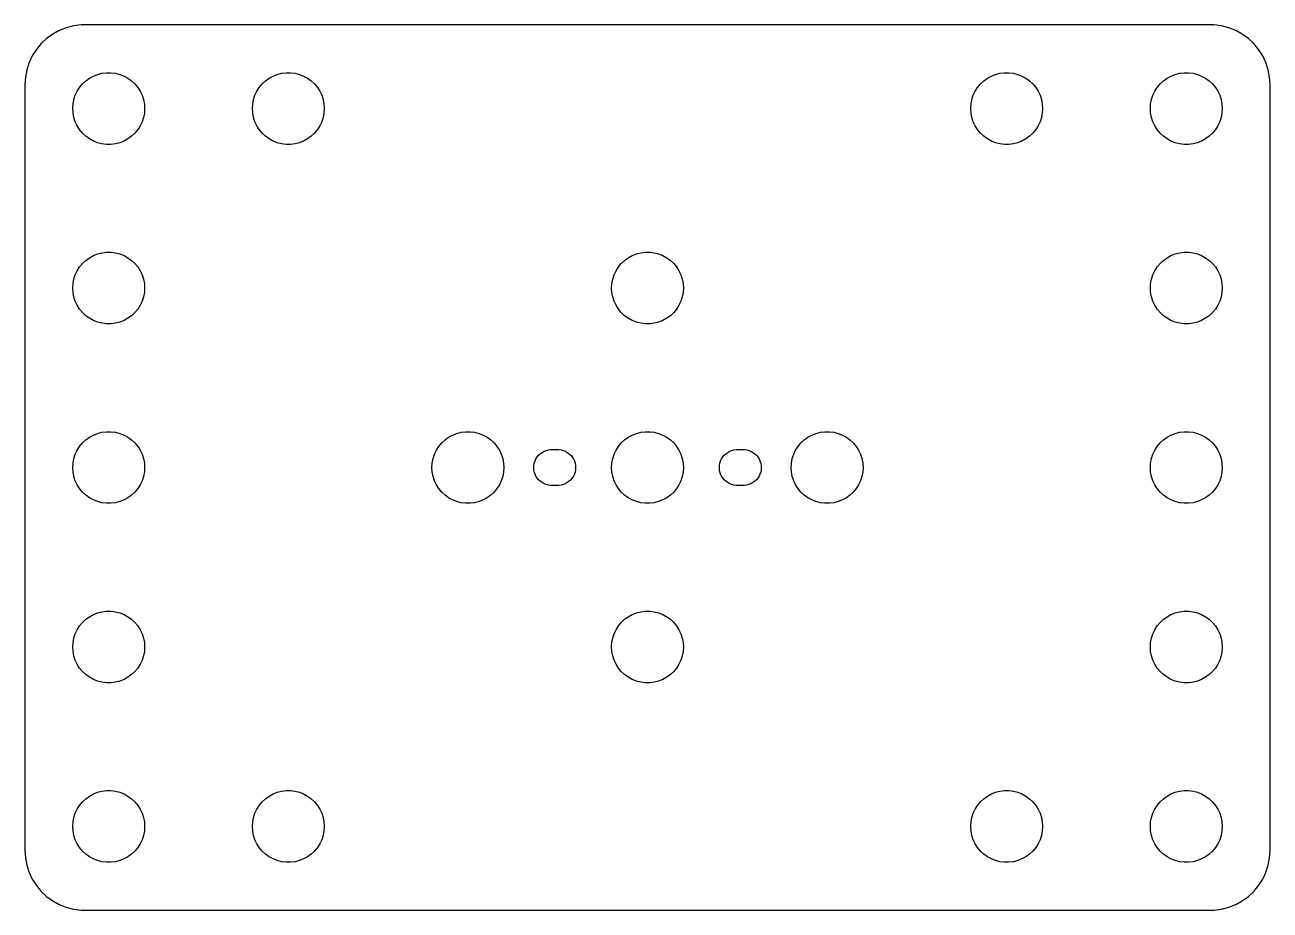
# Model space of a CAD drawing. Header units: metres. Extents: x -52 to 52, y -37 to 289.
# Drawn here: x -52 to 52, y 215 to 289 of the extents above; entities that cross this region are included whole.
import ezdxf

# ---------------------------------------------------------------- set-up
doc = ezdxf.new("R2010")
doc.units = ezdxf.units.M

msp = doc.modelspace()

# ---------------------------------------------------------------- linework, layer by layer
for p, q in [((-49.6791, 288.222), (-50.1871, 287.853)), ((-49.1289, 288.524), (-49.6791, 288.222)), ((-48.5451, 288.755), (-49.1289, 288.524)), ((-47.9369, 288.911), (-48.5451, 288.755)), ((-47.3139, 288.99), (-47.9369, 288.911)), ((47.3139, 288.99), (-47.3139, 288.99)), ((47.9369, 288.911), (47.3139, 288.99)), ((48.5451, 288.755), (47.9369, 288.911)), ((49.1289, 288.524), (48.5451, 288.755)), ((49.6791, 288.222), (49.1289, 288.524)), ((50.1871, 287.853), (49.6791, 288.222)), ((-50.6448, 287.423), (-51.0451, 286.939)), ((-50.1871, 287.853), (-50.6448, 287.423)), ((50.6448, 287.423), (50.1871, 287.853)), ((51.0451, 286.939), (50.6448, 287.423)), ((-51.3815, 286.409), (-51.6489, 285.841)), ((-51.0451, 286.939), (-51.3815, 286.409)), ((51.3815, 286.409), (51.0451, 286.939)), ((51.6489, 285.841), (51.3815, 286.409)), ((-51.8429, 285.243), (-51.9606, 284.627)), ((-51.6489, 285.841), (-51.8429, 285.243)), ((-45.5621, 284.947), (-45.1884, 284.994)), ((-45.1884, 284.994), (-44.8116, 284.994)), ((-44.8116, 284.994), (-44.4379, 284.947)), ((-30.5621, 284.947), (-30.1884, 284.994)), ((-30.1884, 284.994), (-29.8116, 284.994)), ((-29.8116, 284.994), (-29.4379, 284.947)), ((29.4379, 284.947), (29.8116, 284.994)), ((29.8116, 284.994), (30.1884, 284.994)), ((30.1884, 284.994), (30.5621, 284.947)), ((44.4379, 284.947), (44.8116, 284.994)), ((44.8116, 284.994), (45.1884, 284.994)), ((45.1884, 284.994), (45.5621, 284.947)), ((51.8429, 285.243), (51.6489, 285.841)), ((51.9606, 284.627), (51.8429, 285.243)), ((-51.9606, 284.627), (-52, 284)), ((-52, 284), (-52, 220)), ((-47.427, 283.763), (-47.1869, 284.054)), ((-47.1869, 284.054), (-46.9123, 284.312)), ((-46.9123, 284.312), (-46.6075, 284.533)), ((-46.6075, 284.533), (-46.2773, 284.714)), ((-46.2773, 284.714), (-45.927, 284.853)), ((-45.927, 284.853), (-45.5621, 284.947)), ((-44.4379, 284.947), (-44.0729, 284.853)), ((-44.0729, 284.853), (-43.7227, 284.714)), ((-43.7227, 284.714), (-43.3925, 284.533)), ((-43.3925, 284.533), (-43.0877, 284.312)), ((-43.0877, 284.312), (-42.8131, 284.054)), ((-42.8131, 284.054), (-42.5729, 283.763)), ((-32.427, 283.763), (-32.1869, 284.054)), ((-32.1869, 284.054), (-31.9123, 284.312)), ((-31.9123, 284.312), (-31.6075, 284.533)), ((-31.6075, 284.533), (-31.2773, 284.714)), ((-31.2773, 284.714), (-30.927, 284.853)), ((-30.927, 284.853), (-30.5621, 284.947)), ((-29.4379, 284.947), (-29.0729, 284.853)), ((-29.0729, 284.853), (-28.7227, 284.714)), ((-28.7227, 284.714), (-28.3925, 284.533)), ((-28.3925, 284.533), (-28.0877, 284.312)), ((-28.0877, 284.312), (-27.8131, 284.054)), ((-27.8131, 284.054), (-27.5729, 283.763)), ((27.5729, 283.763), (27.8131, 284.054)), ((27.8131, 284.054), (28.0877, 284.312)), ((28.0877, 284.312), (28.3925, 284.533)), ((28.3925, 284.533), (28.7227, 284.714)), ((28.7227, 284.714), (29.0729, 284.853)), ((29.0729, 284.853), (29.4379, 284.947)), ((30.5621, 284.947), (30.927, 284.853)), ((30.927, 284.853), (31.2773, 284.714)), ((31.2773, 284.714), (31.6075, 284.533)), ((31.6075, 284.533), (31.9123, 284.312)), ((31.9123, 284.312), (32.1869, 284.054)), ((32.1869, 284.054), (32.427, 283.763)), ((42.5729, 283.763), (42.8131, 284.054)), ((42.8131, 284.054), (43.0877, 284.312)), ((43.0877, 284.312), (43.3925, 284.533)), ((43.3925, 284.533), (43.7227, 284.714)), ((43.7227, 284.714), (44.0729, 284.853)), ((44.0729, 284.853), (44.4379, 284.947)), ((45.5621, 284.947), (45.927, 284.853)), ((45.927, 284.853), (46.2773, 284.714)), ((46.2773, 284.714), (46.6075, 284.533)), ((46.6075, 284.533), (46.9123, 284.312)), ((46.9123, 284.312), (47.1869, 284.054)), ((47.1869, 284.054), (47.427, 283.763)), ((52, 284), (51.9606, 284.627)), ((52, 220), (52, 284)), ((-47.9057, 282.746), (-47.7893, 283.104)), ((-47.7893, 283.104), (-47.6289, 283.445)), ((-47.6289, 283.445), (-47.427, 283.763)), ((-42.5729, 283.763), (-42.3711, 283.445)), ((-42.3711, 283.445), (-42.2107, 283.104)), ((-42.2107, 283.104), (-42.0942, 282.746)), ((-32.9057, 282.746), (-32.7893, 283.104)), ((-32.7893, 283.104), (-32.6289, 283.445)), ((-32.6289, 283.445), (-32.427, 283.763)), ((-27.5729, 283.763), (-27.3711, 283.445)), ((-27.3711, 283.445), (-27.2107, 283.104)), ((-27.2107, 283.104), (-27.0942, 282.746)), ((27.0942, 282.746), (27.2107, 283.104)), ((27.2107, 283.104), (27.3711, 283.445)), ((27.3711, 283.445), (27.5729, 283.763)), ((32.427, 283.763), (32.6289, 283.445)), ((32.6289, 283.445), (32.7893, 283.104)), ((32.7893, 283.104), (32.9057, 282.746)), ((42.0942, 282.746), (42.2107, 283.104)), ((42.2107, 283.104), (42.3711, 283.445)), ((42.3711, 283.445), (42.5729, 283.763)), ((47.427, 283.763), (47.6289, 283.445)), ((47.6289, 283.445), (47.7893, 283.104)), ((47.7893, 283.104), (47.9057, 282.746)), ((-48, 282), (-47.9763, 282.376)), ((-47.9763, 281.624), (-48, 282)), ((-47.9763, 282.376), (-47.9057, 282.746)), ((-42.0942, 282.746), (-42.0237, 282.376)), ((-42.0237, 282.376), (-42, 282)), ((-42, 282), (-42.0237, 281.624)), ((-33, 282), (-32.9763, 282.376)), ((-32.9763, 281.624), (-33, 282)), ((-32.9763, 282.376), (-32.9057, 282.746)), ((-27.0942, 282.746), (-27.0237, 282.376)), ((-27.0237, 282.376), (-27, 282)), ((-27, 282), (-27.0237, 281.624)), ((27, 282), (27.0237, 282.376)), ((27.0237, 281.624), (27, 282)), ((27.0237, 282.376), (27.0942, 282.746)), ((32.9057, 282.746), (32.9763, 282.376)), ((32.9763, 282.376), (33, 282)), ((33, 282), (32.9763, 281.624)), ((42, 282), (42.0237, 282.376)), ((42.0237, 281.624), (42, 282)), ((42.0237, 282.376), (42.0942, 282.746)), ((47.9057, 282.746), (47.9763, 282.376)), ((47.9763, 282.376), (48, 282)), ((48, 282), (47.9763, 281.624)), ((-47.9057, 281.254), (-47.9763, 281.624)), ((-47.7893, 280.896), (-47.9057, 281.254)), ((-47.6289, 280.555), (-47.7893, 280.896)), ((-42.2107, 280.896), (-42.3711, 280.555)), ((-42.0942, 281.254), (-42.2107, 280.896)), ((-42.0237, 281.624), (-42.0942, 281.254)), ((-32.9057, 281.254), (-32.9763, 281.624)), ((-32.7893, 280.896), (-32.9057, 281.254)), ((-32.6289, 280.555), (-32.7893, 280.896)), ((-27.2107, 280.896), (-27.3711, 280.555)), ((-27.0942, 281.254), (-27.2107, 280.896)), ((-27.0237, 281.624), (-27.0942, 281.254)), ((27.0942, 281.254), (27.0237, 281.624)), ((27.2107, 280.896), (27.0942, 281.254)), ((27.3711, 280.555), (27.2107, 280.896)), ((32.7893, 280.896), (32.6289, 280.555)), ((32.9057, 281.254), (32.7893, 280.896)), ((32.9763, 281.624), (32.9057, 281.254)), ((42.0942, 281.254), (42.0237, 281.624)), ((42.2107, 280.896), (42.0942, 281.254)), ((42.3711, 280.555), (42.2107, 280.896)), ((47.7893, 280.896), (47.6289, 280.555)), ((47.9057, 281.254), (47.7893, 280.896)), ((47.9763, 281.624), (47.9057, 281.254)), ((-47.427, 280.237), (-47.6289, 280.555)), ((-47.1869, 279.946), (-47.427, 280.237)), ((-46.9123, 279.688), (-47.1869, 279.946)), ((-42.8131, 279.946), (-43.0877, 279.688)), ((-42.5729, 280.237), (-42.8131, 279.946)), ((-42.3711, 280.555), (-42.5729, 280.237)), ((-32.427, 280.237), (-32.6289, 280.555)), ((-32.1869, 279.946), (-32.427, 280.237)), ((-31.9123, 279.688), (-32.1869, 279.946)), ((-27.8131, 279.946), (-28.0877, 279.688)), ((-27.5729, 280.237), (-27.8131, 279.946)), ((-27.3711, 280.555), (-27.5729, 280.237)), ((27.5729, 280.237), (27.3711, 280.555)), ((27.8131, 279.946), (27.5729, 280.237)), ((28.0877, 279.688), (27.8131, 279.946)), ((32.1869, 279.946), (31.9123, 279.688)), ((32.427, 280.237), (32.1869, 279.946)), ((32.6289, 280.555), (32.427, 280.237)), ((42.5729, 280.237), (42.3711, 280.555)), ((42.8131, 279.946), (42.5729, 280.237)), ((43.0877, 279.688), (42.8131, 279.946)), ((47.1869, 279.946), (46.9123, 279.688)), ((47.427, 280.237), (47.1869, 279.946)), ((47.6289, 280.555), (47.427, 280.237)), ((-46.6075, 279.467), (-46.9123, 279.688)), ((-46.2773, 279.286), (-46.6075, 279.467)), ((-45.927, 279.147), (-46.2773, 279.286)), ((-45.5621, 279.053), (-45.927, 279.147)), ((-45.1884, 279.006), (-45.5621, 279.053)), ((-44.8116, 279.006), (-45.1884, 279.006)), ((-44.4379, 279.053), (-44.8116, 279.006)), ((-44.0729, 279.147), (-44.4379, 279.053)), ((-43.7227, 279.286), (-44.0729, 279.147)), ((-43.3925, 279.467), (-43.7227, 279.286)), ((-43.0877, 279.688), (-43.3925, 279.467)), ((-31.6075, 279.467), (-31.9123, 279.688)), ((-31.2773, 279.286), (-31.6075, 279.467)), ((-30.927, 279.147), (-31.2773, 279.286)), ((-30.5621, 279.053), (-30.927, 279.147)), ((-30.1884, 279.006), (-30.5621, 279.053)), ((-29.8116, 279.006), (-30.1884, 279.006)), ((-29.4379, 279.053), (-29.8116, 279.006)), ((-29.0729, 279.147), (-29.4379, 279.053)), ((-28.7227, 279.286), (-29.0729, 279.147)), ((-28.3925, 279.467), (-28.7227, 279.286)), ((-28.0877, 279.688), (-28.3925, 279.467)), ((28.3925, 279.467), (28.0877, 279.688)), ((28.7227, 279.286), (28.3925, 279.467)), ((29.0729, 279.147), (28.7227, 279.286)), ((29.4379, 279.053), (29.0729, 279.147)), ((29.8116, 279.006), (29.4379, 279.053)), ((30.1884, 279.006), (29.8116, 279.006)), ((30.5621, 279.053), (30.1884, 279.006)), ((30.927, 279.147), (30.5621, 279.053)), ((31.2773, 279.286), (30.927, 279.147)), ((31.6075, 279.467), (31.2773, 279.286)), ((31.9123, 279.688), (31.6075, 279.467)), ((43.3925, 279.467), (43.0877, 279.688)), ((43.7227, 279.286), (43.3925, 279.467)), ((44.0729, 279.147), (43.7227, 279.286)), ((44.4379, 279.053), (44.0729, 279.147)), ((44.8116, 279.006), (44.4379, 279.053)), ((45.1884, 279.006), (44.8116, 279.006)), ((45.5621, 279.053), (45.1884, 279.006)), ((45.927, 279.147), (45.5621, 279.053)), ((46.2773, 279.286), (45.927, 279.147)), ((46.6075, 279.467), (46.2773, 279.286)), ((46.9123, 279.688), (46.6075, 279.467)), ((-46.9123, 269.312), (-46.6075, 269.533)), ((-46.6075, 269.533), (-46.2773, 269.714)), ((-46.2773, 269.714), (-45.927, 269.853)), ((-45.927, 269.853), (-45.5621, 269.947)), ((-45.5621, 269.947), (-45.1884, 269.994)), ((-45.1884, 269.994), (-44.8116, 269.994)), ((-44.8116, 269.994), (-44.4379, 269.947)), ((-44.4379, 269.947), (-44.0729, 269.853)), ((-44.0729, 269.853), (-43.7227, 269.714)), ((-43.7227, 269.714), (-43.3925, 269.533)), ((-43.3925, 269.533), (-43.0877, 269.312)), ((-1.91226, 269.312), (-1.60747, 269.533)), ((-1.60747, 269.533), (-1.27733, 269.714)), ((-1.27733, 269.714), (-0.92705, 269.853)), ((-0.92705, 269.853), (-0.56213, 269.947)), ((-0.56213, 269.947), (-0.18837, 269.994)), ((-0.18837, 269.994), (0.18837, 269.994)), ((0.18837, 269.994), (0.56213, 269.947)), ((0.56213, 269.947), (0.92705, 269.853)), ((0.92705, 269.853), (1.27733, 269.714)), ((1.27733, 269.714), (1.60747, 269.533)), ((1.60747, 269.533), (1.91226, 269.312)), ((43.0877, 269.312), (43.3925, 269.533)), ((43.3925, 269.533), (43.7227, 269.714)), ((43.7227, 269.714), (44.0729, 269.853)), ((44.0729, 269.853), (44.4379, 269.947)), ((44.4379, 269.947), (44.8116, 269.994)), ((44.8116, 269.994), (45.1884, 269.994)), ((45.1884, 269.994), (45.5621, 269.947)), ((45.5621, 269.947), (45.927, 269.853)), ((45.927, 269.853), (46.2773, 269.714)), ((46.2773, 269.714), (46.6075, 269.533)), ((46.6075, 269.533), (46.9123, 269.312)), ((-47.7893, 268.104), (-47.6289, 268.445)), ((-47.6289, 268.445), (-47.427, 268.763)), ((-47.427, 268.763), (-47.1869, 269.054)), ((-47.1869, 269.054), (-46.9123, 269.312)), ((-43.0877, 269.312), (-42.8131, 269.054)), ((-42.8131, 269.054), (-42.5729, 268.763)), ((-42.5729, 268.763), (-42.3711, 268.445)), ((-42.3711, 268.445), (-42.2107, 268.104)), ((-2.78932, 268.104), (-2.62891, 268.445)), ((-2.62891, 268.445), (-2.42705, 268.763)), ((-2.42705, 268.763), (-2.1869, 269.054)), ((-2.1869, 269.054), (-1.91226, 269.312)), ((1.91226, 269.312), (2.1869, 269.054)), ((2.1869, 269.054), (2.42705, 268.763)), ((2.42705, 268.763), (2.62891, 268.445)), ((2.62891, 268.445), (2.78932, 268.104)), ((42.2107, 268.104), (42.3711, 268.445)), ((42.3711, 268.445), (42.5729, 268.763)), ((42.5729, 268.763), (42.8131, 269.054)), ((42.8131, 269.054), (43.0877, 269.312)), ((46.9123, 269.312), (47.1869, 269.054)), ((47.1869, 269.054), (47.427, 268.763)), ((47.427, 268.763), (47.6289, 268.445)), ((47.6289, 268.445), (47.7893, 268.104)), ((-48, 267), (-47.9763, 267.376)), ((-47.9763, 267.376), (-47.9057, 267.746)), ((-47.9057, 267.746), (-47.7893, 268.104)), ((-42.2107, 268.104), (-42.0942, 267.746)), ((-42.0942, 267.746), (-42.0237, 267.376)), ((-42.0237, 267.376), (-42, 267)), ((-3, 267), (-2.97633, 267.376)), ((-2.97633, 267.376), (-2.90575, 267.746)), ((-2.90575, 267.746), (-2.78932, 268.104)), ((2.78932, 268.104), (2.90575, 267.746)), ((2.90575, 267.746), (2.97633, 267.376)), ((2.97633, 267.376), (3, 267)), ((42, 267), (42.0237, 267.376)), ((42.0237, 267.376), (42.0942, 267.746)), ((42.0942, 267.746), (42.2107, 268.104)), ((47.7893, 268.104), (47.9057, 267.746)), ((47.9057, 267.746), (47.9763, 267.376)), ((47.9763, 267.376), (48, 267)), ((-47.9763, 266.624), (-48, 267)), ((-47.9057, 266.254), (-47.9763, 266.624)), ((-47.7893, 265.896), (-47.9057, 266.254)), ((-42.0942, 266.254), (-42.2107, 265.896)), ((-42.0237, 266.624), (-42.0942, 266.254)), ((-42, 267), (-42.0237, 266.624)), ((-2.97633, 266.624), (-3, 267)), ((-2.90575, 266.254), (-2.97633, 266.624)), ((-2.78932, 265.896), (-2.90575, 266.254)), ((2.90575, 266.254), (2.78932, 265.896)), ((2.97633, 266.624), (2.90575, 266.254)), ((3, 267), (2.97633, 266.624)), ((42.0237, 266.624), (42, 267)), ((42.0942, 266.254), (42.0237, 266.624)), ((42.2107, 265.896), (42.0942, 266.254)), ((47.9057, 266.254), (47.7893, 265.896)), ((47.9763, 266.624), (47.9057, 266.254)), ((48, 267), (47.9763, 266.624)), ((-47.6289, 265.555), (-47.7893, 265.896)), ((-47.427, 265.237), (-47.6289, 265.555)), ((-47.1869, 264.946), (-47.427, 265.237)), ((-42.5729, 265.237), (-42.8131, 264.946)), ((-42.3711, 265.555), (-42.5729, 265.237)), ((-42.2107, 265.896), (-42.3711, 265.555)), ((-2.62891, 265.555), (-2.78932, 265.896)), ((-2.42705, 265.237), (-2.62891, 265.555)), ((-2.1869, 264.946), (-2.42705, 265.237)), ((2.42705, 265.237), (2.1869, 264.946)), ((2.62891, 265.555), (2.42705, 265.237)), ((2.78932, 265.896), (2.62891, 265.555)), ((42.3711, 265.555), (42.2107, 265.896)), ((42.5729, 265.237), (42.3711, 265.555)), ((42.8131, 264.946), (42.5729, 265.237)), ((47.427, 265.237), (47.1869, 264.946)), ((47.6289, 265.555), (47.427, 265.237)), ((47.7893, 265.896), (47.6289, 265.555)), ((-46.9123, 264.688), (-47.1869, 264.946)), ((-46.6075, 264.467), (-46.9123, 264.688)), ((-46.2773, 264.286), (-46.6075, 264.467)), ((-45.927, 264.147), (-46.2773, 264.286)), ((-43.7227, 264.286), (-44.0729, 264.147)), ((-43.3925, 264.467), (-43.7227, 264.286)), ((-43.0877, 264.688), (-43.3925, 264.467)), ((-42.8131, 264.946), (-43.0877, 264.688)), ((-1.91226, 264.688), (-2.1869, 264.946)), ((-1.60747, 264.467), (-1.91226, 264.688)), ((-1.27733, 264.286), (-1.60747, 264.467)), ((-0.92705, 264.147), (-1.27733, 264.286)), ((1.27733, 264.286), (0.92705, 264.147)), ((1.60747, 264.467), (1.27733, 264.286)), ((1.91226, 264.688), (1.60747, 264.467)), ((2.1869, 264.946), (1.91226, 264.688)), ((43.0877, 264.688), (42.8131, 264.946)), ((43.3925, 264.467), (43.0877, 264.688)), ((43.7227, 264.286), (43.3925, 264.467)), ((44.0729, 264.147), (43.7227, 264.286)), ((46.2773, 264.286), (45.927, 264.147)), ((46.6075, 264.467), (46.2773, 264.286)), ((46.9123, 264.688), (46.6075, 264.467)), ((47.1869, 264.946), (46.9123, 264.688)), ((-45.5621, 264.053), (-45.927, 264.147)), ((-45.1884, 264.006), (-45.5621, 264.053)), ((-44.8116, 264.006), (-45.1884, 264.006)), ((-44.4379, 264.053), (-44.8116, 264.006)), ((-44.0729, 264.147), (-44.4379, 264.053)), ((-0.56213, 264.053), (-0.92705, 264.147)), ((-0.18837, 264.006), (-0.56213, 264.053)), ((0.18837, 264.006), (-0.18837, 264.006)), ((0.56213, 264.053), (0.18837, 264.006)), ((0.92705, 264.147), (0.56213, 264.053)), ((44.4379, 264.053), (44.0729, 264.147)), ((44.8116, 264.006), (44.4379, 264.053)), ((45.1884, 264.006), (44.8116, 264.006)), ((45.5621, 264.053), (45.1884, 264.006)), ((45.927, 264.147), (45.5621, 264.053)), ((-46.2773, 254.714), (-45.927, 254.853)), ((-45.927, 254.853), (-45.5621, 254.947)), ((-45.5621, 254.947), (-45.1884, 254.994)), ((-45.1884, 254.994), (-44.8116, 254.994)), ((-44.8116, 254.994), (-44.4379, 254.947)), ((-44.4379, 254.947), (-44.0729, 254.853)), ((-44.0729, 254.853), (-43.7227, 254.714)), ((-16.2773, 254.714), (-15.927, 254.853)), ((-15.927, 254.853), (-15.5621, 254.947)), ((-15.5621, 254.947), (-15.1884, 254.994)), ((-15.1884, 254.994), (-14.8116, 254.994)), ((-14.8116, 254.994), (-14.4379, 254.947)), ((-14.4379, 254.947), (-14.0729, 254.853)), ((-14.0729, 254.853), (-13.7227, 254.714)), ((-1.27733, 254.714), (-0.92705, 254.853)), ((-0.92705, 254.853), (-0.56213, 254.947)), ((-0.56213, 254.947), (-0.18837, 254.994)), ((-0.18837, 254.994), (0.18837, 254.994)), ((0.18837, 254.994), (0.56213, 254.947)), ((0.56213, 254.947), (0.92705, 254.853)), ((0.92705, 254.853), (1.27733, 254.714)), ((13.7227, 254.714), (14.0729, 254.853)), ((14.0729, 254.853), (14.4379, 254.947)), ((14.4379, 254.947), (14.8116, 254.994)), ((14.8116, 254.994), (15.1884, 254.994)), ((15.1884, 254.994), (15.5621, 254.947)), ((15.5621, 254.947), (15.927, 254.853)), ((15.927, 254.853), (16.2773, 254.714)), ((43.7227, 254.714), (44.0729, 254.853)), ((44.0729, 254.853), (44.4379, 254.947)), ((44.4379, 254.947), (44.8116, 254.994)), ((44.8116, 254.994), (45.1884, 254.994)), ((45.1884, 254.994), (45.5621, 254.947)), ((45.5621, 254.947), (45.927, 254.853)), ((45.927, 254.853), (46.2773, 254.714)), ((-47.6289, 253.445), (-47.427, 253.763)), ((-47.427, 253.763), (-47.1869, 254.054)), ((-47.1869, 254.054), (-46.9123, 254.312)), ((-46.9123, 254.312), (-46.6075, 254.533)), ((-46.6075, 254.533), (-46.2773, 254.714)), ((-43.7227, 254.714), (-43.3925, 254.533)), ((-43.3925, 254.533), (-43.0877, 254.312)), ((-43.0877, 254.312), (-42.8131, 254.054)), ((-42.8131, 254.054), (-42.5729, 253.763)), ((-42.5729, 253.763), (-42.3711, 253.445)), ((-17.6289, 253.445), (-17.427, 253.763)), ((-17.427, 253.763), (-17.1869, 254.054)), ((-17.1869, 254.054), (-16.9123, 254.312)), ((-16.9123, 254.312), (-16.6075, 254.533)), ((-16.6075, 254.533), (-16.2773, 254.714)), ((-13.7227, 254.714), (-13.3925, 254.533)), ((-13.3925, 254.533), (-13.0877, 254.312)), ((-13.0877, 254.312), (-12.8131, 254.054)), ((-12.8131, 254.054), (-12.5729, 253.763)), ((-12.5729, 253.763), (-12.3711, 253.445)), ((-2.62891, 253.445), (-2.42705, 253.763)), ((-2.42705, 253.763), (-2.1869, 254.054)), ((-2.1869, 254.054), (-1.91226, 254.312)), ((-1.91226, 254.312), (-1.60747, 254.533)), ((-1.60747, 254.533), (-1.27733, 254.714)), ((1.27733, 254.714), (1.60747, 254.533)), ((1.60747, 254.533), (1.91226, 254.312)), ((1.91226, 254.312), (2.1869, 254.054)), ((2.1869, 254.054), (2.42705, 253.763)), ((2.42705, 253.763), (2.62891, 253.445)), ((12.3711, 253.445), (12.5729, 253.763)), ((12.5729, 253.763), (12.8131, 254.054)), ((12.8131, 254.054), (13.0877, 254.312)), ((13.0877, 254.312), (13.3925, 254.533)), ((13.3925, 254.533), (13.7227, 254.714)), ((16.2773, 254.714), (16.6075, 254.533)), ((16.6075, 254.533), (16.9123, 254.312)), ((16.9123, 254.312), (17.1869, 254.054)), ((17.1869, 254.054), (17.427, 253.763)), ((17.427, 253.763), (17.6289, 253.445)), ((42.3711, 253.445), (42.5729, 253.763)), ((42.5729, 253.763), (42.8131, 254.054)), ((42.8131, 254.054), (43.0877, 254.312)), ((43.0877, 254.312), (43.3925, 254.533)), ((43.3925, 254.533), (43.7227, 254.714)), ((46.2773, 254.714), (46.6075, 254.533)), ((46.6075, 254.533), (46.9123, 254.312)), ((46.9123, 254.312), (47.1869, 254.054)), ((47.1869, 254.054), (47.427, 253.763)), ((47.427, 253.763), (47.6289, 253.445)), ((-47.9763, 252.376), (-47.9057, 252.746)), ((-47.9057, 252.746), (-47.7893, 253.104)), ((-47.7893, 253.104), (-47.6289, 253.445)), ((-42.3711, 253.445), (-42.2107, 253.104)), ((-42.2107, 253.104), (-42.0942, 252.746)), ((-42.0942, 252.746), (-42.0237, 252.376)), ((-17.9763, 252.376), (-17.9057, 252.746)), ((-17.9057, 252.746), (-17.7893, 253.104)), ((-17.7893, 253.104), (-17.6289, 253.445)), ((-12.3711, 253.445), (-12.2107, 253.104)), ((-12.2107, 253.104), (-12.0942, 252.746)), ((-12.0942, 252.746), (-12.0237, 252.376)), ((-9.39465, 252.552), (-9.31445, 252.723)), ((-9.31445, 252.723), (-9.21352, 252.882)), ((-9.21352, 252.882), (-9.09344, 253.027)), ((-9.09344, 253.027), (-8.95613, 253.156)), ((-8.95613, 253.156), (-8.80373, 253.266)), ((-8.80373, 253.266), (-8.63866, 253.357)), ((-8.63866, 253.357), (-8.46352, 253.427)), ((-8.46352, 253.427), (-8.28107, 253.473)), ((-8.28107, 253.473), (-8.09418, 253.497)), ((-8.09418, 253.497), (-7.40581, 253.497)), ((-7.40581, 253.497), (-7.21892, 253.473)), ((-7.21892, 253.473), (-7.03647, 253.427)), ((-7.03647, 253.427), (-6.86133, 253.357)), ((-6.86133, 253.357), (-6.69626, 253.266)), ((-6.69626, 253.266), (-6.54385, 253.156)), ((-6.54385, 253.156), (-6.40654, 253.027)), ((-6.40654, 253.027), (-6.28647, 252.882)), ((-6.28647, 252.882), (-6.18553, 252.723)), ((-6.18553, 252.723), (-6.10533, 252.552)), ((-2.97633, 252.376), (-2.90575, 252.746)), ((-2.90575, 252.746), (-2.78932, 253.104)), ((-2.78932, 253.104), (-2.62891, 253.445)), ((2.62891, 253.445), (2.78932, 253.104)), ((2.78932, 253.104), (2.90575, 252.746)), ((2.90575, 252.746), (2.97633, 252.376)), ((6.10533, 252.552), (6.18553, 252.723)), ((6.18553, 252.723), (6.28647, 252.882)), ((6.28647, 252.882), (6.40654, 253.027)), ((6.40654, 253.027), (6.54385, 253.156)), ((6.54385, 253.156), (6.69626, 253.266)), ((6.69626, 253.266), (6.86133, 253.357)), ((6.86133, 253.357), (7.03647, 253.427)), ((7.03647, 253.427), (7.21892, 253.473)), ((7.21892, 253.473), (7.40581, 253.497)), ((7.40581, 253.497), (8.09418, 253.497)), ((8.09418, 253.497), (8.28107, 253.473)), ((8.28107, 253.473), (8.46352, 253.427)), ((8.46352, 253.427), (8.63866, 253.357)), ((8.63866, 253.357), (8.80373, 253.266)), ((8.80373, 253.266), (8.95613, 253.156)), ((8.95613, 253.156), (9.09344, 253.027)), ((9.09344, 253.027), (9.21352, 252.882)), ((9.21352, 252.882), (9.31445, 252.723)), ((9.31445, 252.723), (9.39465, 252.552)), ((12.0237, 252.376), (12.0942, 252.746)), ((12.0942, 252.746), (12.2107, 253.104)), ((12.2107, 253.104), (12.3711, 253.445)), ((17.6289, 253.445), (17.7893, 253.104)), ((17.7893, 253.104), (17.9057, 252.746)), ((17.9057, 252.746), (17.9763, 252.376)), ((42.0237, 252.376), (42.0942, 252.746)), ((42.0942, 252.746), (42.2107, 253.104)), ((42.2107, 253.104), (42.3711, 253.445)), ((47.6289, 253.445), (47.7893, 253.104)), ((47.7893, 253.104), (47.9057, 252.746)), ((47.9057, 252.746), (47.9763, 252.376)), ((-48, 252), (-47.9763, 252.376)), ((-47.9763, 251.624), (-48, 252)), ((-42.0237, 252.376), (-42, 252)), ((-42, 252), (-42.0237, 251.624)), ((-18, 252), (-17.9763, 252.376)), ((-17.9763, 251.624), (-18, 252)), ((-12.0237, 252.376), (-12, 252)), ((-12, 252), (-12.0237, 251.624)), ((-9.5, 252), (-9.48816, 252.188)), ((-9.48816, 251.812), (-9.5, 252)), ((-9.48816, 252.188), (-9.45287, 252.373)), ((-9.45287, 251.627), (-9.48816, 251.812)), ((-9.45287, 252.373), (-9.39465, 252.552)), ((-6.10533, 252.552), (-6.04712, 252.373)), ((-6.04712, 252.373), (-6.01183, 252.188)), ((-6.01183, 251.812), (-6.04712, 251.627)), ((-6.01183, 252.188), (-6, 252)), ((-6, 252), (-6.01183, 251.812)), ((-3, 252), (-2.97633, 252.376)), ((-2.97633, 251.624), (-3, 252)), ((2.97633, 252.376), (3, 252)), ((3, 252), (2.97633, 251.624)), ((6, 252), (6.01183, 252.188)), ((6.01183, 251.812), (6, 252)), ((6.01183, 252.188), (6.04712, 252.373)), ((6.04712, 251.627), (6.01183, 251.812)), ((6.04712, 252.373), (6.10533, 252.552)), ((9.39465, 252.552), (9.45287, 252.373)), ((9.45287, 252.373), (9.48816, 252.188)), ((9.48816, 251.812), (9.45287, 251.627)), ((9.48816, 252.188), (9.5, 252)), ((9.5, 252), (9.48816, 251.812)), ((12, 252), (12.0237, 252.376)), ((12.0237, 251.624), (12, 252)), ((17.9763, 252.376), (18, 252)), ((18, 252), (17.9763, 251.624)), ((42, 252), (42.0237, 252.376)), ((42.0237, 251.624), (42, 252)), ((47.9763, 252.376), (48, 252)), ((48, 252), (47.9763, 251.624)), ((-47.9057, 251.254), (-47.9763, 251.624)), ((-47.7893, 250.896), (-47.9057, 251.254)), ((-47.6289, 250.555), (-47.7893, 250.896)), ((-42.2107, 250.896), (-42.3711, 250.555)), ((-42.0942, 251.254), (-42.2107, 250.896)), ((-42.0237, 251.624), (-42.0942, 251.254)), ((-17.9057, 251.254), (-17.9763, 251.624)), ((-17.7893, 250.896), (-17.9057, 251.254)), ((-17.6289, 250.555), (-17.7893, 250.896)), ((-12.2107, 250.896), (-12.3711, 250.555)), ((-12.0942, 251.254), (-12.2107, 250.896)), ((-12.0237, 251.624), (-12.0942, 251.254)), ((-9.39465, 251.448), (-9.45287, 251.627)), ((-9.31445, 251.277), (-9.39465, 251.448)), ((-9.21352, 251.118), (-9.31445, 251.277)), ((-9.09344, 250.973), (-9.21352, 251.118)), ((-8.95613, 250.844), (-9.09344, 250.973)), ((-8.80373, 250.734), (-8.95613, 250.844)), ((-8.63866, 250.643), (-8.80373, 250.734)), ((-8.46352, 250.573), (-8.63866, 250.643)), ((-6.86133, 250.643), (-7.03647, 250.573)), ((-6.69626, 250.734), (-6.86133, 250.643)), ((-6.54385, 250.844), (-6.69626, 250.734)), ((-6.40654, 250.973), (-6.54385, 250.844)), ((-6.28647, 251.118), (-6.40654, 250.973)), ((-6.18553, 251.277), (-6.28647, 251.118)), ((-6.10533, 251.448), (-6.18553, 251.277)), ((-6.04712, 251.627), (-6.10533, 251.448)), ((-2.90575, 251.254), (-2.97633, 251.624)), ((-2.78932, 250.896), (-2.90575, 251.254)), ((-2.62891, 250.555), (-2.78932, 250.896)), ((2.78932, 250.896), (2.62891, 250.555)), ((2.90575, 251.254), (2.78932, 250.896)), ((2.97633, 251.624), (2.90575, 251.254)), ((6.10533, 251.448), (6.04712, 251.627)), ((6.18553, 251.277), (6.10533, 251.448)), ((6.28647, 251.118), (6.18553, 251.277)), ((6.40654, 250.973), (6.28647, 251.118)), ((6.54385, 250.844), (6.40654, 250.973)), ((6.69626, 250.734), (6.54385, 250.844)), ((6.86133, 250.643), (6.69626, 250.734)), ((7.03647, 250.573), (6.86133, 250.643)), ((8.63866, 250.643), (8.46352, 250.573)), ((8.80373, 250.734), (8.63866, 250.643)), ((8.95613, 250.844), (8.80373, 250.734)), ((9.09344, 250.973), (8.95613, 250.844)), ((9.21352, 251.118), (9.09344, 250.973)), ((9.31445, 251.277), (9.21352, 251.118)), ((9.39465, 251.448), (9.31445, 251.277)), ((9.45287, 251.627), (9.39465, 251.448)), ((12.0942, 251.254), (12.0237, 251.624)), ((12.2107, 250.896), (12.0942, 251.254)), ((12.3711, 250.555), (12.2107, 250.896)), ((17.7893, 250.896), (17.6289, 250.555)), ((17.9057, 251.254), (17.7893, 250.896)), ((17.9763, 251.624), (17.9057, 251.254)), ((42.0942, 251.254), (42.0237, 251.624)), ((42.2107, 250.896), (42.0942, 251.254)), ((42.3711, 250.555), (42.2107, 250.896)), ((47.7893, 250.896), (47.6289, 250.555)), ((47.9057, 251.254), (47.7893, 250.896)), ((47.9763, 251.624), (47.9057, 251.254)), ((-47.427, 250.237), (-47.6289, 250.555)), ((-47.1869, 249.946), (-47.427, 250.237)), ((-46.9123, 249.688), (-47.1869, 249.946)), ((-46.6075, 249.467), (-46.9123, 249.688)), ((-43.0877, 249.688), (-43.3925, 249.467)), ((-42.8131, 249.946), (-43.0877, 249.688)), ((-42.5729, 250.237), (-42.8131, 249.946)), ((-42.3711, 250.555), (-42.5729, 250.237)), ((-17.427, 250.237), (-17.6289, 250.555)), ((-17.1869, 249.946), (-17.427, 250.237)), ((-16.9123, 249.688), (-17.1869, 249.946)), ((-16.6075, 249.467), (-16.9123, 249.688)), ((-13.0877, 249.688), (-13.3925, 249.467)), ((-12.8131, 249.946), (-13.0877, 249.688)), ((-12.5729, 250.237), (-12.8131, 249.946)), ((-12.3711, 250.555), (-12.5729, 250.237)), ((-8.28107, 250.527), (-8.46352, 250.573)), ((-8.09418, 250.503), (-8.28107, 250.527)), ((-7.40581, 250.503), (-8.09418, 250.503)), ((-7.21892, 250.527), (-7.40581, 250.503)), ((-7.03647, 250.573), (-7.21892, 250.527)), ((-2.42705, 250.237), (-2.62891, 250.555)), ((-2.1869, 249.946), (-2.42705, 250.237)), ((-1.91226, 249.688), (-2.1869, 249.946)), ((-1.60747, 249.467), (-1.91226, 249.688)), ((1.91226, 249.688), (1.60747, 249.467)), ((2.1869, 249.946), (1.91226, 249.688)), ((2.42705, 250.237), (2.1869, 249.946)), ((2.62891, 250.555), (2.42705, 250.237)), ((7.21892, 250.527), (7.03647, 250.573)), ((7.40581, 250.503), (7.21892, 250.527)), ((8.09418, 250.503), (7.40581, 250.503)), ((8.28107, 250.527), (8.09418, 250.503)), ((8.46352, 250.573), (8.28107, 250.527)), ((12.5729, 250.237), (12.3711, 250.555)), ((12.8131, 249.946), (12.5729, 250.237)), ((13.0877, 249.688), (12.8131, 249.946)), ((13.3925, 249.467), (13.0877, 249.688)), ((16.9123, 249.688), (16.6075, 249.467)), ((17.1869, 249.946), (16.9123, 249.688)), ((17.427, 250.237), (17.1869, 249.946)), ((17.6289, 250.555), (17.427, 250.237)), ((42.5729, 250.237), (42.3711, 250.555)), ((42.8131, 249.946), (42.5729, 250.237)), ((43.0877, 249.688), (42.8131, 249.946)), ((43.3925, 249.467), (43.0877, 249.688)), ((46.9123, 249.688), (46.6075, 249.467)), ((47.1869, 249.946), (46.9123, 249.688)), ((47.427, 250.237), (47.1869, 249.946)), ((47.6289, 250.555), (47.427, 250.237)), ((-46.2773, 249.286), (-46.6075, 249.467)), ((-45.927, 249.147), (-46.2773, 249.286)), ((-45.5621, 249.053), (-45.927, 249.147)), ((-45.1884, 249.006), (-45.5621, 249.053)), ((-44.8116, 249.006), (-45.1884, 249.006)), ((-44.4379, 249.053), (-44.8116, 249.006)), ((-44.0729, 249.147), (-44.4379, 249.053)), ((-43.7227, 249.286), (-44.0729, 249.147)), ((-43.3925, 249.467), (-43.7227, 249.286)), ((-16.2773, 249.286), (-16.6075, 249.467)), ((-15.927, 249.147), (-16.2773, 249.286)), ((-15.5621, 249.053), (-15.927, 249.147)), ((-15.1884, 249.006), (-15.5621, 249.053)), ((-14.8116, 249.006), (-15.1884, 249.006)), ((-14.4379, 249.053), (-14.8116, 249.006)), ((-14.0729, 249.147), (-14.4379, 249.053)), ((-13.7227, 249.286), (-14.0729, 249.147)), ((-13.3925, 249.467), (-13.7227, 249.286)), ((-1.27733, 249.286), (-1.60747, 249.467)), ((-0.92705, 249.147), (-1.27733, 249.286)), ((-0.56213, 249.053), (-0.92705, 249.147)), ((-0.18837, 249.006), (-0.56213, 249.053)), ((0.18837, 249.006), (-0.18837, 249.006)), ((0.56213, 249.053), (0.18837, 249.006)), ((0.92705, 249.147), (0.56213, 249.053)), ((1.27733, 249.286), (0.92705, 249.147)), ((1.60747, 249.467), (1.27733, 249.286)), ((13.7227, 249.286), (13.3925, 249.467)), ((14.0729, 249.147), (13.7227, 249.286)), ((14.4379, 249.053), (14.0729, 249.147)), ((14.8116, 249.006), (14.4379, 249.053)), ((15.1884, 249.006), (14.8116, 249.006)), ((15.5621, 249.053), (15.1884, 249.006)), ((15.927, 249.147), (15.5621, 249.053)), ((16.2773, 249.286), (15.927, 249.147)), ((16.6075, 249.467), (16.2773, 249.286)), ((43.7227, 249.286), (43.3925, 249.467)), ((44.0729, 249.147), (43.7227, 249.286)), ((44.4379, 249.053), (44.0729, 249.147)), ((44.8116, 249.006), (44.4379, 249.053)), ((45.1884, 249.006), (44.8116, 249.006)), ((45.5621, 249.053), (45.1884, 249.006)), ((45.927, 249.147), (45.5621, 249.053)), ((46.2773, 249.286), (45.927, 249.147)), ((46.6075, 249.467), (46.2773, 249.286)), ((-47.1869, 239.054), (-46.9123, 239.312)), ((-46.9123, 239.312), (-46.6075, 239.533)), ((-46.6075, 239.533), (-46.2773, 239.714)), ((-46.2773, 239.714), (-45.927, 239.853)), ((-45.927, 239.853), (-45.5621, 239.947)), ((-45.5621, 239.947), (-45.1884, 239.994)), ((-45.1884, 239.994), (-44.8116, 239.994)), ((-44.8116, 239.994), (-44.4379, 239.947)), ((-44.4379, 239.947), (-44.0729, 239.853)), ((-44.0729, 239.853), (-43.7227, 239.714)), ((-43.7227, 239.714), (-43.3925, 239.533)), ((-43.3925, 239.533), (-43.0877, 239.312)), ((-43.0877, 239.312), (-42.8131, 239.054)), ((-2.1869, 239.054), (-1.91226, 239.312)), ((-1.91226, 239.312), (-1.60747, 239.533)), ((-1.60747, 239.533), (-1.27733, 239.714)), ((-1.27733, 239.714), (-0.92705, 239.853)), ((-0.92705, 239.853), (-0.56213, 239.947)), ((-0.56213, 239.947), (-0.18837, 239.994)), ((-0.18837, 239.994), (0.18837, 239.994)), ((0.18837, 239.994), (0.56213, 239.947)), ((0.56213, 239.947), (0.92705, 239.853)), ((0.92705, 239.853), (1.27733, 239.714)), ((1.27733, 239.714), (1.60747, 239.533)), ((1.60747, 239.533), (1.91226, 239.312)), ((1.91226, 239.312), (2.1869, 239.054)), ((42.8131, 239.054), (43.0877, 239.312)), ((43.0877, 239.312), (43.3925, 239.533)), ((43.3925, 239.533), (43.7227, 239.714)), ((43.7227, 239.714), (44.0729, 239.853)), ((44.0729, 239.853), (44.4379, 239.947)), ((44.4379, 239.947), (44.8116, 239.994)), ((44.8116, 239.994), (45.1884, 239.994)), ((45.1884, 239.994), (45.5621, 239.947)), ((45.5621, 239.947), (45.927, 239.853)), ((45.927, 239.853), (46.2773, 239.714)), ((46.2773, 239.714), (46.6075, 239.533)), ((46.6075, 239.533), (46.9123, 239.312)), ((46.9123, 239.312), (47.1869, 239.054)), ((-47.7893, 238.104), (-47.6289, 238.445)), ((-47.6289, 238.445), (-47.427, 238.763)), ((-47.427, 238.763), (-47.1869, 239.054)), ((-42.8131, 239.054), (-42.5729, 238.763)), ((-42.5729, 238.763), (-42.3711, 238.445)), ((-42.3711, 238.445), (-42.2107, 238.104)), ((-2.78932, 238.104), (-2.62891, 238.445)), ((-2.62891, 238.445), (-2.42705, 238.763)), ((-2.42705, 238.763), (-2.1869, 239.054)), ((2.1869, 239.054), (2.42705, 238.763)), ((2.42705, 238.763), (2.62891, 238.445)), ((2.62891, 238.445), (2.78932, 238.104)), ((42.2107, 238.104), (42.3711, 238.445)), ((42.3711, 238.445), (42.5729, 238.763)), ((42.5729, 238.763), (42.8131, 239.054)), ((47.1869, 239.054), (47.427, 238.763)), ((47.427, 238.763), (47.6289, 238.445)), ((47.6289, 238.445), (47.7893, 238.104)), ((-48, 237), (-47.9763, 237.376)), ((-47.9763, 237.376), (-47.9057, 237.746)), ((-47.9057, 237.746), (-47.7893, 238.104)), ((-42.2107, 238.104), (-42.0942, 237.746)), ((-42.0942, 237.746), (-42.0237, 237.376)), ((-42.0237, 237.376), (-42, 237)), ((-3, 237), (-2.97633, 237.376)), ((-2.97633, 237.376), (-2.90575, 237.746)), ((-2.90575, 237.746), (-2.78932, 238.104)), ((2.78932, 238.104), (2.90575, 237.746)), ((2.90575, 237.746), (2.97633, 237.376)), ((2.97633, 237.376), (3, 237)), ((42, 237), (42.0237, 237.376)), ((42.0237, 237.376), (42.0942, 237.746)), ((42.0942, 237.746), (42.2107, 238.104)), ((47.7893, 238.104), (47.9057, 237.746)), ((47.9057, 237.746), (47.9763, 237.376)), ((47.9763, 237.376), (48, 237)), ((-47.9763, 236.624), (-48, 237)), ((-47.9057, 236.254), (-47.9763, 236.624)), ((-47.7893, 235.896), (-47.9057, 236.254)), ((-42.0942, 236.254), (-42.2107, 235.896)), ((-42.0237, 236.624), (-42.0942, 236.254)), ((-42, 237), (-42.0237, 236.624)), ((-2.97633, 236.624), (-3, 237)), ((-2.90575, 236.254), (-2.97633, 236.624)), ((-2.78932, 235.896), (-2.90575, 236.254)), ((2.90575, 236.254), (2.78932, 235.896)), ((2.97633, 236.624), (2.90575, 236.254)), ((3, 237), (2.97633, 236.624)), ((42.0237, 236.624), (42, 237)), ((42.0942, 236.254), (42.0237, 236.624)), ((42.2107, 235.896), (42.0942, 236.254)), ((47.9057, 236.254), (47.7893, 235.896)), ((47.9763, 236.624), (47.9057, 236.254)), ((48, 237), (47.9763, 236.624)), ((-47.6289, 235.555), (-47.7893, 235.896)), ((-47.427, 235.237), (-47.6289, 235.555)), ((-47.1869, 234.946), (-47.427, 235.237)), ((-42.5729, 235.237), (-42.8131, 234.946)), ((-42.3711, 235.555), (-42.5729, 235.237)), ((-42.2107, 235.896), (-42.3711, 235.555)), ((-2.62891, 235.555), (-2.78932, 235.896)), ((-2.42705, 235.237), (-2.62891, 235.555)), ((-2.1869, 234.946), (-2.42705, 235.237)), ((2.42705, 235.237), (2.1869, 234.946)), ((2.62891, 235.555), (2.42705, 235.237)), ((2.78932, 235.896), (2.62891, 235.555)), ((42.3711, 235.555), (42.2107, 235.896)), ((42.5729, 235.237), (42.3711, 235.555)), ((42.8131, 234.946), (42.5729, 235.237)), ((47.427, 235.237), (47.1869, 234.946)), ((47.6289, 235.555), (47.427, 235.237)), ((47.7893, 235.896), (47.6289, 235.555)), ((-46.9123, 234.688), (-47.1869, 234.946)), ((-46.6075, 234.467), (-46.9123, 234.688)), ((-46.2773, 234.286), (-46.6075, 234.467)), ((-45.927, 234.147), (-46.2773, 234.286)), ((-45.5621, 234.053), (-45.927, 234.147)), ((-45.1884, 234.006), (-45.5621, 234.053)), ((-44.8116, 234.006), (-45.1884, 234.006)), ((-44.4379, 234.053), (-44.8116, 234.006)), ((-44.0729, 234.147), (-44.4379, 234.053)), ((-43.7227, 234.286), (-44.0729, 234.147)), ((-43.3925, 234.467), (-43.7227, 234.286)), ((-43.0877, 234.688), (-43.3925, 234.467)), ((-42.8131, 234.946), (-43.0877, 234.688)), ((-1.91226, 234.688), (-2.1869, 234.946)), ((-1.60747, 234.467), (-1.91226, 234.688)), ((-1.27733, 234.286), (-1.60747, 234.467)), ((-0.92705, 234.147), (-1.27733, 234.286)), ((-0.56213, 234.053), (-0.92705, 234.147)), ((-0.18837, 234.006), (-0.56213, 234.053)), ((0.18837, 234.006), (-0.18837, 234.006)), ((0.56213, 234.053), (0.18837, 234.006)), ((0.92705, 234.147), (0.56213, 234.053)), ((1.27733, 234.286), (0.92705, 234.147)), ((1.60747, 234.467), (1.27733, 234.286)), ((1.91226, 234.688), (1.60747, 234.467)), ((2.1869, 234.946), (1.91226, 234.688)), ((43.0877, 234.688), (42.8131, 234.946)), ((43.3925, 234.467), (43.0877, 234.688)), ((43.7227, 234.286), (43.3925, 234.467)), ((44.0729, 234.147), (43.7227, 234.286)), ((44.4379, 234.053), (44.0729, 234.147)), ((44.8116, 234.006), (44.4379, 234.053)), ((45.1884, 234.006), (44.8116, 234.006)), ((45.5621, 234.053), (45.1884, 234.006)), ((45.927, 234.147), (45.5621, 234.053)), ((46.2773, 234.286), (45.927, 234.147)), ((46.6075, 234.467), (46.2773, 234.286)), ((46.9123, 234.688), (46.6075, 234.467)), ((47.1869, 234.946), (46.9123, 234.688)), ((-46.6075, 224.533), (-46.2773, 224.714)), ((-46.2773, 224.714), (-45.927, 224.853)), ((-45.927, 224.853), (-45.5621, 224.947)), ((-45.5621, 224.947), (-45.1884, 224.994)), ((-45.1884, 224.994), (-44.8116, 224.994)), ((-44.8116, 224.994), (-44.4379, 224.947)), ((-44.4379, 224.947), (-44.0729, 224.853)), ((-44.0729, 224.853), (-43.7227, 224.714)), ((-43.7227, 224.714), (-43.3925, 224.533)), ((-31.6075, 224.533), (-31.2773, 224.714)), ((-31.2773, 224.714), (-30.927, 224.853)), ((-30.927, 224.853), (-30.5621, 224.947)), ((-30.5621, 224.947), (-30.1884, 224.994)), ((-30.1884, 224.994), (-29.8116, 224.994)), ((-29.8116, 224.994), (-29.4379, 224.947)), ((-29.4379, 224.947), (-29.0729, 224.853)), ((-29.0729, 224.853), (-28.7227, 224.714)), ((-28.7227, 224.714), (-28.3925, 224.533)), ((28.3925, 224.533), (28.7227, 224.714)), ((28.7227, 224.714), (29.0729, 224.853)), ((29.0729, 224.853), (29.4379, 224.947)), ((29.4379, 224.947), (29.8116, 224.994)), ((29.8116, 224.994), (30.1884, 224.994)), ((30.1884, 224.994), (30.5621, 224.947)), ((30.5621, 224.947), (30.927, 224.853)), ((30.927, 224.853), (31.2773, 224.714)), ((31.2773, 224.714), (31.6075, 224.533)), ((43.3925, 224.533), (43.7227, 224.714)), ((43.7227, 224.714), (44.0729, 224.853)), ((44.0729, 224.853), (44.4379, 224.947)), ((44.4379, 224.947), (44.8116, 224.994)), ((44.8116, 224.994), (45.1884, 224.994)), ((45.1884, 224.994), (45.5621, 224.947)), ((45.5621, 224.947), (45.927, 224.853)), ((45.927, 224.853), (46.2773, 224.714)), ((46.2773, 224.714), (46.6075, 224.533)), ((-47.6289, 223.445), (-47.427, 223.763)), ((-47.427, 223.763), (-47.1869, 224.054)), ((-47.1869, 224.054), (-46.9123, 224.312)), ((-46.9123, 224.312), (-46.6075, 224.533)), ((-43.3925, 224.533), (-43.0877, 224.312)), ((-43.0877, 224.312), (-42.8131, 224.054)), ((-42.8131, 224.054), (-42.5729, 223.763)), ((-42.5729, 223.763), (-42.3711, 223.445)), ((-32.6289, 223.445), (-32.427, 223.763)), ((-32.427, 223.763), (-32.1869, 224.054)), ((-32.1869, 224.054), (-31.9123, 224.312)), ((-31.9123, 224.312), (-31.6075, 224.533)), ((-28.3925, 224.533), (-28.0877, 224.312)), ((-28.0877, 224.312), (-27.8131, 224.054)), ((-27.8131, 224.054), (-27.5729, 223.763)), ((-27.5729, 223.763), (-27.3711, 223.445)), ((27.3711, 223.445), (27.5729, 223.763)), ((27.5729, 223.763), (27.8131, 224.054)), ((27.8131, 224.054), (28.0877, 224.312)), ((28.0877, 224.312), (28.3925, 224.533)), ((31.6075, 224.533), (31.9123, 224.312)), ((31.9123, 224.312), (32.1869, 224.054)), ((32.1869, 224.054), (32.427, 223.763)), ((32.427, 223.763), (32.6289, 223.445)), ((42.3711, 223.445), (42.5729, 223.763)), ((42.5729, 223.763), (42.8131, 224.054)), ((42.8131, 224.054), (43.0877, 224.312)), ((43.0877, 224.312), (43.3925, 224.533)), ((46.6075, 224.533), (46.9123, 224.312)), ((46.9123, 224.312), (47.1869, 224.054)), ((47.1869, 224.054), (47.427, 223.763)), ((47.427, 223.763), (47.6289, 223.445)), ((-47.9763, 222.376), (-47.9057, 222.746)), ((-47.9057, 222.746), (-47.7893, 223.104)), ((-47.7893, 223.104), (-47.6289, 223.445)), ((-42.3711, 223.445), (-42.2107, 223.104)), ((-42.2107, 223.104), (-42.0942, 222.746)), ((-42.0942, 222.746), (-42.0237, 222.376)), ((-32.9763, 222.376), (-32.9057, 222.746)), ((-32.9057, 222.746), (-32.7893, 223.104)), ((-32.7893, 223.104), (-32.6289, 223.445)), ((-27.3711, 223.445), (-27.2107, 223.104)), ((-27.2107, 223.104), (-27.0942, 222.746)), ((-27.0942, 222.746), (-27.0237, 222.376)), ((27.0237, 222.376), (27.0942, 222.746)), ((27.0942, 222.746), (27.2107, 223.104)), ((27.2107, 223.104), (27.3711, 223.445)), ((32.6289, 223.445), (32.7893, 223.104)), ((32.7893, 223.104), (32.9057, 222.746)), ((32.9057, 222.746), (32.9763, 222.376)), ((42.0237, 222.376), (42.0942, 222.746)), ((42.0942, 222.746), (42.2107, 223.104)), ((42.2107, 223.104), (42.3711, 223.445)), ((47.6289, 223.445), (47.7893, 223.104)), ((47.7893, 223.104), (47.9057, 222.746)), ((47.9057, 222.746), (47.9763, 222.376)), ((-48, 222), (-47.9763, 222.376)), ((-47.9763, 221.624), (-48, 222)), ((-47.9057, 221.254), (-47.9763, 221.624)), ((-42.0237, 221.624), (-42.0942, 221.254)), ((-42.0237, 222.376), (-42, 222)), ((-42, 222), (-42.0237, 221.624)), ((-33, 222), (-32.9763, 222.376)), ((-32.9763, 221.624), (-33, 222)), ((-32.9057, 221.254), (-32.9763, 221.624)), ((-27.0237, 221.624), (-27.0942, 221.254)), ((-27.0237, 222.376), (-27, 222)), ((-27, 222), (-27.0237, 221.624)), ((27, 222), (27.0237, 222.376)), ((27.0237, 221.624), (27, 222)), ((27.0942, 221.254), (27.0237, 221.624)), ((32.9763, 221.624), (32.9057, 221.254)), ((32.9763, 222.376), (33, 222)), ((33, 222), (32.9763, 221.624)), ((42, 222), (42.0237, 222.376)), ((42.0237, 221.624), (42, 222)), ((42.0942, 221.254), (42.0237, 221.624)), ((47.9763, 221.624), (47.9057, 221.254)), ((47.9763, 222.376), (48, 222)), ((48, 222), (47.9763, 221.624)), ((-47.7893, 220.896), (-47.9057, 221.254)), ((-47.6289, 220.555), (-47.7893, 220.896)), ((-47.427, 220.237), (-47.6289, 220.555)), ((-42.3711, 220.555), (-42.5729, 220.237)), ((-42.2107, 220.896), (-42.3711, 220.555)), ((-42.0942, 221.254), (-42.2107, 220.896)), ((-32.7893, 220.896), (-32.9057, 221.254)), ((-32.6289, 220.555), (-32.7893, 220.896)), ((-32.427, 220.237), (-32.6289, 220.555)), ((-27.3711, 220.555), (-27.5729, 220.237)), ((-27.2107, 220.896), (-27.3711, 220.555)), ((-27.0942, 221.254), (-27.2107, 220.896)), ((27.2107, 220.896), (27.0942, 221.254)), ((27.3711, 220.555), (27.2107, 220.896)), ((27.5729, 220.237), (27.3711, 220.555)), ((32.6289, 220.555), (32.427, 220.237)), ((32.7893, 220.896), (32.6289, 220.555)), ((32.9057, 221.254), (32.7893, 220.896)), ((42.2107, 220.896), (42.0942, 221.254)), ((42.3711, 220.555), (42.2107, 220.896)), ((42.5729, 220.237), (42.3711, 220.555)), ((47.6289, 220.555), (47.427, 220.237)), ((47.7893, 220.896), (47.6289, 220.555)), ((47.9057, 221.254), (47.7893, 220.896)), ((-52, 220), (-51.9606, 219.373)), ((-47.1869, 219.946), (-47.427, 220.237)), ((-46.9123, 219.688), (-47.1869, 219.946)), ((-46.6075, 219.467), (-46.9123, 219.688)), ((-46.2773, 219.286), (-46.6075, 219.467)), ((-43.3925, 219.467), (-43.7227, 219.286)), ((-43.0877, 219.688), (-43.3925, 219.467)), ((-42.8131, 219.946), (-43.0877, 219.688)), ((-42.5729, 220.237), (-42.8131, 219.946)), ((-32.1869, 219.946), (-32.427, 220.237)), ((-31.9123, 219.688), (-32.1869, 219.946)), ((-31.6075, 219.467), (-31.9123, 219.688)), ((-31.2773, 219.286), (-31.6075, 219.467)), ((-28.3925, 219.467), (-28.7227, 219.286)), ((-28.0877, 219.688), (-28.3925, 219.467)), ((-27.8131, 219.946), (-28.0877, 219.688)), ((-27.5729, 220.237), (-27.8131, 219.946)), ((27.8131, 219.946), (27.5729, 220.237)), ((28.0877, 219.688), (27.8131, 219.946)), ((28.3925, 219.467), (28.0877, 219.688)), ((28.7227, 219.286), (28.3925, 219.467)), ((31.6075, 219.467), (31.2773, 219.286)), ((31.9123, 219.688), (31.6075, 219.467)), ((32.1869, 219.946), (31.9123, 219.688)), ((32.427, 220.237), (32.1869, 219.946)), ((42.8131, 219.946), (42.5729, 220.237)), ((43.0877, 219.688), (42.8131, 219.946)), ((43.3925, 219.467), (43.0877, 219.688)), ((43.7227, 219.286), (43.3925, 219.467)), ((46.6075, 219.467), (46.2773, 219.286)), ((46.9123, 219.688), (46.6075, 219.467)), ((47.1869, 219.946), (46.9123, 219.688)), ((47.427, 220.237), (47.1869, 219.946)), ((51.9606, 219.373), (52, 220)), ((-51.9606, 219.373), (-51.8429, 218.757)), ((-51.8429, 218.757), (-51.6489, 218.159)), ((-45.927, 219.147), (-46.2773, 219.286)), ((-45.5621, 219.053), (-45.927, 219.147)), ((-45.1884, 219.006), (-45.5621, 219.053)), ((-44.8116, 219.006), (-45.1884, 219.006)), ((-44.4379, 219.053), (-44.8116, 219.006)), ((-44.0729, 219.147), (-44.4379, 219.053)), ((-43.7227, 219.286), (-44.0729, 219.147)), ((-30.927, 219.147), (-31.2773, 219.286)), ((-30.5621, 219.053), (-30.927, 219.147)), ((-30.1884, 219.006), (-30.5621, 219.053)), ((-29.8116, 219.006), (-30.1884, 219.006)), ((-29.4379, 219.053), (-29.8116, 219.006)), ((-29.0729, 219.147), (-29.4379, 219.053)), ((-28.7227, 219.286), (-29.0729, 219.147)), ((29.0729, 219.147), (28.7227, 219.286)), ((29.4379, 219.053), (29.0729, 219.147)), ((29.8116, 219.006), (29.4379, 219.053)), ((30.1884, 219.006), (29.8116, 219.006)), ((30.5621, 219.053), (30.1884, 219.006)), ((30.927, 219.147), (30.5621, 219.053)), ((31.2773, 219.286), (30.927, 219.147)), ((44.0729, 219.147), (43.7227, 219.286)), ((44.4379, 219.053), (44.0729, 219.147)), ((44.8116, 219.006), (44.4379, 219.053)), ((45.1884, 219.006), (44.8116, 219.006)), ((45.5621, 219.053), (45.1884, 219.006)), ((45.927, 219.147), (45.5621, 219.053)), ((46.2773, 219.286), (45.927, 219.147)), ((51.6489, 218.159), (51.8429, 218.757)), ((51.8429, 218.757), (51.9606, 219.373)), ((-51.6489, 218.159), (-51.3815, 217.591)), ((-51.3815, 217.591), (-51.0451, 217.061)), ((51.0451, 217.061), (51.3815, 217.591)), ((51.3815, 217.591), (51.6489, 218.159)), ((-51.0451, 217.061), (-50.6448, 216.577)), ((-50.6448, 216.577), (-50.1871, 216.147)), ((50.1871, 216.147), (50.6448, 216.577)), ((50.6448, 216.577), (51.0451, 217.061)), ((-50.1871, 216.147), (-49.6791, 215.778)), ((-49.6791, 215.778), (-49.1289, 215.476)), ((-49.1289, 215.476), (-48.5451, 215.245)), ((48.5451, 215.245), (49.1289, 215.476)), ((49.1289, 215.476), (49.6791, 215.778)), ((49.6791, 215.778), (50.1871, 216.147)), ((-48.5451, 215.245), (-47.9369, 215.089)), ((-47.9369, 215.089), (-47.3139, 215.01)), ((-47.3139, 215.01), (47.3139, 215.01)), ((47.3139, 215.01), (47.9369, 215.089)), ((47.9369, 215.089), (48.5451, 215.245))]:
    msp.add_line(p, q)

doc.saveas('drawing.dxf')
